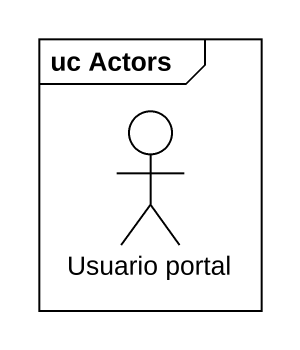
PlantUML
@startuml
mainframe uc Actors
actor "Usuario portal" as Usuario_portal
@enduml
